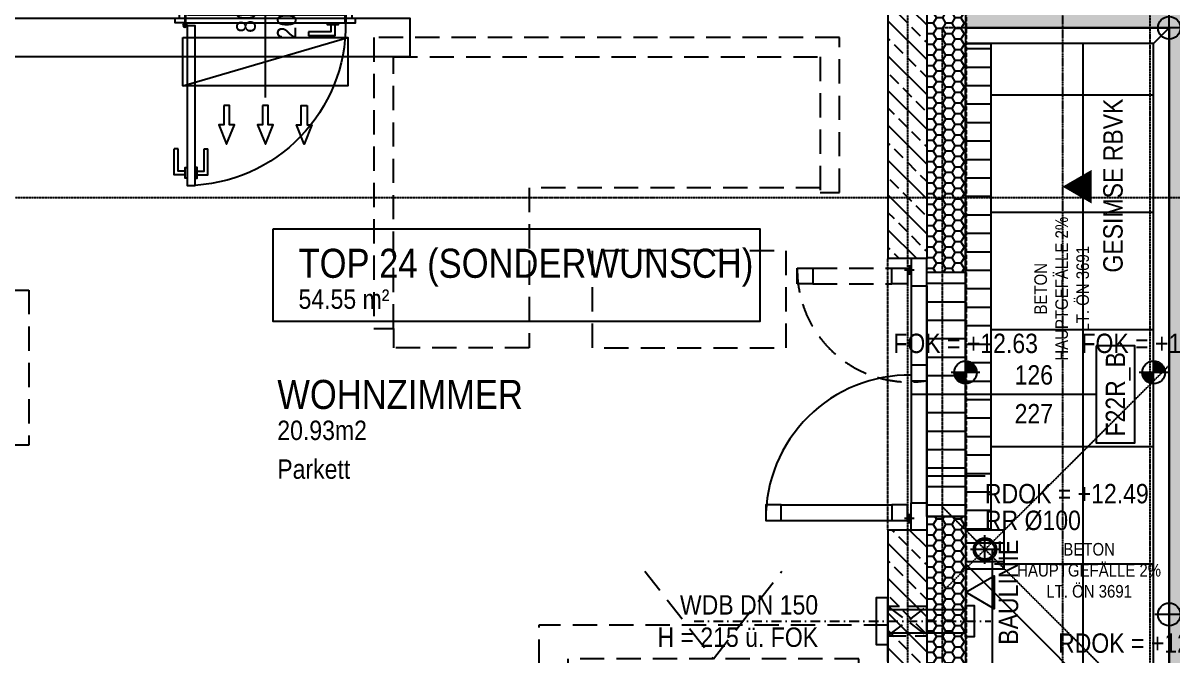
# Model space of a CAD drawing. Header units: millimetres. Extents: x -89828 to -25315, y -35442 to 69272.
# Drawn here: x -34654 to -28730, y 14385 to 17644 of the extents above; entities that cross this region are included whole.
import ezdxf
from ezdxf.enums import TextEntityAlignment as Align

# ---------------------------------------------------------------- set-up
doc = ezdxf.new("R2010")
doc.units = ezdxf.units.MM
doc.linetypes.add('HIDDEN2', pattern=[0.1875, 0.125, -0.0625])
doc.linetypes.add('STRICHPUNKT', pattern=[1, 0.5, -0.25, 0, -0.25])
for name, color, linetype in [('00-TXT---------M0', 8, 'Continuous'), ('00_HLP---------M0', 6, 'Continuous'), ('00_HLP-G00-L04-M0', 6, 'Continuous'), ('01-BFL-G00-L04-M0', 10, 'Continuous'), ('01-HID-G00-L04-ENTWÄSSERUNG', 8, 'HIDDEN2'), ('01-SYM-G00-L04-M0', 8, 'Continuous'), ('01-TXT---------M0', 1, 'Continuous'), ('01-TXT---------PP', 1, 'Continuous'), ('01-TXT-G00-L04-M0', 1, 'Continuous'), ('02-ANS-G00-L04-Rigol', 8, 'Continuous'), ('02-AXO-G00-L04-M0', 8, 'STRICHPUNKT'), ('02-DIM-G00-L04-ACHSEN', 8, 'Continuous'), ('02-DIM-G00-L04-BEHÖRDE', 20, 'Continuous'), ('02-FIL-G00-L04-GRÜN', 72, 'Continuous'), ('02-FIL-G00-L04-LILA', 223, 'Continuous'), ('02-FIL-G00-L04-PLATTENBELAG', 253, 'Continuous'), ('02-FIL-G00-L04-STB', 8, 'Continuous'), ('02-HID-G00-L04-M0', 8, 'HIDDEN2'), ('02-TWA---------M0', 4, 'Continuous'), ('02-TWA-G00-L04-M0', 4, 'Continuous'), ('02-WDA---------M0', 8, 'Continuous'), ('02-WDA-G00-L04-M0', 8, 'Continuous'), ('02-ZWA---------M0', 2, 'Continuous'), ('03-ANS-G00-L04-M0', 8, 'Continuous'), ('03-SYM-G00-L04-M0', 8, 'Continuous'), ('04-HLP---------M0', 8, 'HIDDEN2'), ('04-STO---------M0', 1, 'Continuous'), ('04-SYM---------EP', 8, 'Continuous'), ('04-SYM-G00-L04-EP', 8, 'Continuous'), ('04-TXT---------EP', 8, 'Continuous'), ('04-TXT-G00-L04-M0', 8, 'Continuous'), ('04-TXT-G00-L04-POS', 8, 'Continuous'), ('05-STO--------M0', 1, 'Continuous'), ('05-SYM---------M0', 8, 'Continuous'), ('05-SYM--------M0', 8, 'Continuous'), ('05-SYM-G00-L04-M0', 8, 'Continuous'), ('05-TXT---------PP', 8, 'Continuous'), ('05-TXT--------M0', 8, 'Continuous'), ('05-TXT-G00-L04-M0', 8, 'Continuous'), ('07-SAN---------M0', 8, 'Continuous'), ('07-SAN-G00-L04-KLIMA', 8, 'Continuous'), ('07-SAN-G00-L04-M0', 8, 'Continuous'), ('07_MOB-G00-L04-M0', 6, 'HIDDEN2'), ('09-VER-G00-L04-GRUNDSTÜCKSGRENZE', 161, 'Continuous')]:
    doc.layers.add(name, color=color, linetype=linetype)
doc.styles.add('ARIAL', font='arial.ttf', dxfattribs={"width": 0.85})
doc.dimstyles.new('pp chromy&schneider', dxfattribs={"dimscale": 0.005, "dimtxt": 25, "dimasz": 10, "dimexe": 0, "dimexo": 0, "dimgap": 5, "dimtad": 1, "dimdec": 1, "dimlfac": 100, "dimrnd": 0.1, "dimzin": 9, "dimdsep": 46, "dimtxsty": 'ARIAL', "dimblk": 'c&s kote', "dimcen": 0, "dimse1": 1, "dimse2": 1, "dimclrd": 8, "dimclrt": 8, "dimadec": 0, "dimazin": 0, "dimtfac": 0.75, "dimtdec": 1, "dimtix": 1, "dimtmove": 2, "dimatfit": 0, "dimldrblk": 'NONE', "dimfxl": 1, "dimtolj": 1, "dimlwd": -1, "dimarcsym": 0})
pattern_1 = [(135, (-114957.16, -39290.58), (-89.80256, -89.80256), []), (135, (-114957.16, -39200.78), (-89.80256, -89.80256), [63.5, -31.75])]
pattern_2 = [(180, (42.84, 5709.422), (-47.625, -27.4963), [31.75, -63.5]), (300, (42.84, 5709.422), (47.624994, -27.49631), [31.75, -63.5]), (240, (42.84, 5709.422), (-6e-06, -54.99261), [-63.5, 31.75])]

# ---------------------------------------------------------------- blocks, each defined once
blk = doc.blocks.new('05-TXT')
at = {"layer": '05-TXT--------M0'}
blk.add_line((-0.4, 0), (0.4, 0), dxfattribs=at)
at = {"layer": '05-TXT--------M0', "color": 8, "style": 'ARIAL', "width": 0.85}
blk.add_attdef('BREITE', text='', height=0.1, dxfattribs=at).set_placement((0, 0.05), align=Align.CENTER)
blk.add_attdef('HÖHE', text='', height=0.1, rotation=360, dxfattribs=at).set_placement((0, -0.06), align=Align.TOP_CENTER)
blk = doc.blocks.new('04-TXT')
blk.add_line((0, 0), (0.9529, 0))
at = {"layer": '04-TXT---------EP', "color": 8, "style": 'ARIAL', "width": 0.85}
blk.add_attdef('WIDTH', text='', height=0.1, dxfattribs=at).set_placement((0.6322, 0.05), align=Align.CENTER)
blk.add_attdef('HEIGHT', text='', height=0.1, dxfattribs=at).set_placement((0.6322, -0.05), align=Align.TOP_CENTER)
blk = doc.blocks.new('01-SQM')
at = {"layer": '01-TXT---------M0', "color": 1, "style": 'ARIAL', "width": 0.85}
blk.add_attdef('ROOM', (0, 0), '', height=0.15, dxfattribs=at)
blk.add_attdef('AREA', text='', height=0.1, dxfattribs=at).set_placement((0, -0.06), align=Align.TOP_LEFT)
at = {"layer": '01-TXT---------PP', "color": 1, "style": 'ARIAL', "width": 0.85}
blk.add_attdef('NR', text='', height=0.15, dxfattribs=at).set_placement((-0.1173, 0), align=Align.RIGHT)
blk.add_attdef('FLOOR', text='', height=0.1, dxfattribs=at).set_placement((0, -0.26), align=Align.TOP_LEFT)
blk = doc.blocks.new('TÜR-80_10er-WAND')
at = {"layer": '00_HLP---------M0'}
for points in [[(-0.3575, 0.027), (-0.3575, 0.083), (-0.2225, 0.083)], [(-0.3375, 0.027), (-0.3375, 0.063), (-0.2225, 0.063)], [(-0.2225, 0.063), (-0.2225, 0.083)], [(0.4, 0.017), (-0.4, 0.017)], [(-0.375, 0.017), (-0.375, 0.027), (-0.32, 0.027), (-0.32, 0.017)], [(-0.375, -0.025), (-0.375, -0.035), (-0.32, -0.035), (-0.32, -0.025)], [(-0.3575, -0.035), (-0.3575, -0.091), (-0.2225, -0.091)], [(-0.3375, -0.035), (-0.3375, -0.071), (-0.2225, -0.071)], [(-0.2225, -0.071), (-0.2225, -0.091)]]:
    blk.add_lwpolyline(points, dxfattribs=at)
blk.add_lwpolyline([(0.4115, -0.025), (-0.4115, -0.025), (-0.4115, -0.025), (-0.4115, 0.017), (0.4115, 0.017)], close=True, dxfattribs=at)
at = {"layer": '02-ZWA---------M0'}
for points in [[(-0.445, 0.1), (-0.445, 0)], [(0.445, 0.1), (0.445, 0)]]:
    blk.add_lwpolyline(points, dxfattribs=at)
at = {"layer": '05-STO--------M0'}
for points in [[(-0.465, 0.1), (-0.465, 0.125), (-0.41, 0.125), (-0.41, 0.1), (-0.4, 0.1), (-0.4, 0.017), (-0.415, 0.017), (-0.415, -0.025), (-0.465, -0.025), (-0.465, 0)], [(0.465, 0.1), (0.465, 0.125), (0.41, 0.125), (0.41, 0.1), (0.4, 0.1), (0.4, 0.017), (0.415, 0.017), (0.415, -0.025), (0.465, -0.025), (0.465, 0)]]:
    blk.add_lwpolyline(points, dxfattribs=at)
at = {"layer": '05-SYM---------M0'}
for points in [[(0.352, -0.8085), (0.296, -0.8085), (0.296, -0.6735)], [(0.316, -0.6735), (0.296, -0.6735)], [(0.352, -0.7885), (0.316, -0.7885), (0.316, -0.6735)], [(0.414, -0.8085), (0.47, -0.8085), (0.47, -0.6735)], [(0.414, -0.7885), (0.45, -0.7885), (0.45, -0.6735)], [(0.45, -0.6735), (0.47, -0.6735)], [(0.362, -0.826), (0.352, -0.826), (0.352, -0.771), (0.362, -0.771)], [(0.404, -0.826), (0.414, -0.826), (0.414, -0.771), (0.404, -0.771)]]:
    blk.add_lwpolyline(points, dxfattribs=at)
at = {"layer": '05-SYM--------M0'}
blk.add_lwpolyline([(0.404, -0.0395), (0.404, -0.8625), (0.404, -0.8625), (0.362, -0.8625), (0.362, -0.0395)], close=True, dxfattribs=at)
for points in [[(0.41, -0.036), (0.42, -0.036)], [(0.415, -0.031), (0.415, -0.041)]]:
    blk.add_lwpolyline(points, dxfattribs=at)
blk.add_circle((0.415, -0.036), 0.01, dxfattribs=at)
blk.add_arc((0.415, -0.036), 0.8282, 176.33088, 266.33088, dxfattribs=at)
blk = doc.blocks.new('FENSTER_140')
at = {"layer": '02-WDA---------M0'}
for points in [[(0.07, -0.2), (0.07, -0.4)], [(1.33, -0.2), (1.33, -0.4)]]:
    blk.add_lwpolyline(points, dxfattribs=at)
at = {"layer": '04-HLP---------M0', "linetype": 'Continuous'}
for points in [[(0.13, 0.55), (0.13, 0.63), (0.05, 0.63), (0.05, 0.55)], [(0.13, -0.1), (0.13, -0.02), (0.05, -0.02), (0.05, -0.1)]]:
    blk.add_lwpolyline(points, close=True, dxfattribs=at)
for points in [[(0.05, 0.55), (0.05, -0.02)], [(0.13, 0.55), (0.13, -0.02)]]:
    blk.add_lwpolyline(points, dxfattribs=at)
at = {"layer": '04-HLP---------M0'}
for points in [[(1.27, 0.3874), (1.27, 0.4674), (1.35, 0.4674), (1.35, 0.3874)], [(1.27, -0.1), (1.27, -0.02), (1.35, -0.02), (1.35, -0.1)]]:
    blk.add_lwpolyline(points, close=True, dxfattribs=at)
for points in [[(1.27, 0.3874), (1.27, -0.02)], [(1.35, 0.3874), (1.35, -0.02)], [(0.034, -0.11), (0.084, -0.11)], [(0.059, -0.135), (0.059, -0.085)], [(1.366, -0.11), (1.316, -0.11)], [(1.341, -0.135), (1.341, -0.085)]]:
    blk.add_lwpolyline(points, dxfattribs=at)
at = {"layer": '04-HLP---------M0', "linetype": 'Continuous'}
blk.add_arc((0.059, -0.11), 0.74, 359.09057, 90.46457, dxfattribs=at)
at = {"layer": '04-HLP---------M0'}
blk.add_arc((1.341, -0.11), 0.5775, 89.17818, 188.24632, dxfattribs=at)
at = {"layer": '04-STO---------M0'}
for points in [[(0.14, -0.2), (0, -0.2), (0, -0.12), (0.14, -0.12)], [(0.77, -0.2), (0.85, -0.2), (0.85, -0.12), (0.77, -0.12)], [(1.26, -0.2), (1.4, -0.2), (1.4, -0.12), (1.26, -0.12)]]:
    blk.add_lwpolyline(points, close=True, dxfattribs=at)
at = {"layer": '04-SYM---------EP'}
for p, q in [((1.26, -0.12), (0.14, -0.12)), ((1.26, -0.2), (0.14, -0.2))]:
    blk.add_line(p, q, dxfattribs=at)
blk = doc.blocks.new('TV-180')
at = {"flags": 128}
blk.add_lwpolyline([(0, -1.8), (0, 0), (0.45, 0), (0.45, -1.8)], close=True, dxfattribs=at)
blk.add_lwpolyline([(0.275, -0.15), (0.275, -1.65), (0.175, -1.65), (0.175, -0.15)], close=True)
blk.add_lwpolyline([(0.7286, -1.2536), (0.275, -0.9), (0.7286, -0.5464)])
blk = doc.blocks.new('möbel_tisch')
at = {"flags": 128}
for points in [[(0.0979, 0.856, -0.39805), (0.1479, 0.9032), (0.4533, 0.9032, -0.39805), (0.5032, 0.856), (0.5226, 0.506, -0.430564), (0.4727, 0.4532), (0.1284, 0.4532, -0.430564), (0.0785, 0.506)], [(1.1021, 0.856, 0.39805), (1.0521, 0.9032), (0.7467, 0.9032, 0.39805), (0.6968, 0.856), (0.6774, 0.506, 0.430564), (0.7273, 0.4532), (1.0716, 0.4532, 0.430564), (1.1215, 0.506)], [(0.0979, -0.856, 0.39805), (0.1479, -0.9032), (0.4533, -0.9032, 0.39805), (0.5032, -0.856), (0.5226, -0.506, 0.430564), (0.4727, -0.4532), (0.1284, -0.4532, 0.430564), (0.0785, -0.506)], [(1.1021, -0.856, -0.39805), (1.0521, -0.9032), (0.7467, -0.9032, -0.39805), (0.6968, -0.856), (0.6774, -0.506, -0.430564), (0.7273, -0.4532), (1.0716, -0.4532, -0.430564), (1.1215, -0.506)]]:
    blk.add_lwpolyline(points, format="xyb", close=True, dxfattribs=at)
blk.add_lwpolyline([(1.2, 0.4), (0, 0.4), (0, -0.4), (1.2, -0.4)], close=True)
for centre, start, end in [((0.3006, 0.4532), 63.43495, 116.56505), ((0.8994, 0.4532), 63.43495, 116.56505), ((0.3006, -0.4532), 243.43495, 296.56505), ((0.8994, -0.4532), 243.43495, 296.56505)]:
    blk.add_arc(centre, 0.5031, start, end)
blk = doc.blocks.new('ECKSOFA_SCHMAL')
for points in [[(0.9, 1.7), (0.2, 1.7)], [(0.2, 1.6), (0.2, 1.7)], [(2.4, 0.875), (0.9, 0.875), (0.9, 1.7)]]:
    blk.add_lwpolyline(points)
at = {"flags": 128}
blk.add_lwpolyline([(1.225, 1.2), (1.225, 1.7), (2.225, 1.7), (2.225, 1.2)], close=True, dxfattribs=at)
blk.add_lwpolyline([(0.2, 1.6), (0.2, 1.6), (0.2, 1.6), (0.2, 0.2), (2.4, 0.2), (2.4, 0.9), (2.5, 0.9), (2.5, 0.1), (0.1, 0.1), (0.1, 1.6)], close=True)
blk = doc.blocks.new('WANDLÜFER')
at = {"layer": '02-TWA---------M0', "linetype": 'HIDDEN2', "ltscale": 0.75}
for points in [[(0.075, 0), (0.075, -0.2), (-0.075, -0.2), (-0.075, 0), (0.075, 0)], [(-0.075, 0), (0.075, -0.2)], [(0.075, 0), (-0.075, -0.2)]]:
    blk.add_lwpolyline(points, dxfattribs=at)
at = {"layer": '07-SAN---------M0', "linetype": 'STRICHPUNKT', "ltscale": 0.1}
blk.add_lwpolyline([(0, 1), (0, -0.53)], dxfattribs=at)
at = {"layer": '07-SAN---------M0'}
for points in [[(0, 0), (-0.12, 0), (-0.12, 0.06), (0.12, 0.06), (0.12, 0)], [(0.08, -0.4), (-0.08, -0.4), (-0.08, -0.445), (0.08, -0.445)]]:
    blk.add_lwpolyline(points, close=True, dxfattribs=at)
for points in [[(-0.06, 0), (-0.06, -0.4)], [(0.06, 0), (0.06, -0.4)]]:
    blk.add_lwpolyline(points, dxfattribs=at)
blk = doc.blocks.new('01-hk4')
blk.add_lwpolyline([(0, 0, 0, 0.270625, 0), (0, 0.234375, 0.270625, 0.270625, 0)], format="xyseb")
at = {"layer": '00-TXT---------M0', "color": 8, "style": 'ARIAL', "width": 0.85}
blk.add_attdef('HEIGHT', text='', height=0.1, dxfattribs=at).set_placement((0, 0.35), align=Align.CENTER)
blk = doc.blocks.new('01-HK3')
blk.add_lwpolyline([(0, 0), (0.0423, 0.0732), (-0.0423, 0.0732)], close=True)
at = {"color": 0, "style": 'ARIAL', "width": 0.85}
blk.add_attdef('HEIGHT', text='', height=0.05, dxfattribs=at).set_placement((0, 0.35), align=Align.TOP_CENTER)
blk = doc.blocks.new('c&s kote')
at = {"color": 8}
for p, q in [((0, -2), (0, 2)), ((0, 2), (0, -2)), ((-2, 0), (2, 0)), ((2, 0), (-2, 0))]:
    blk.add_line(p, q, dxfattribs=at)
blk.add_circle((0, 0), 0.5, dxfattribs=at)
blk = doc.blocks.new('*D346')
at = {"layer": '02-DIM-G00-L04-ACHSEN', "color": 8, "transparency": 16777216}
blk.add_line((-26557.2, 20569.4), (-26557.2, 16744.5), dxfattribs=at)
at = {"layer": 'Defpoints', "color": 0, "transparency": 16777216}
for p in [(-29794.5, 20569.4), (-26557.2, 16744.4), (-26444.5, 16744.4)]:
    blk.add_point(p, dxfattribs=at)
at = {"layer": '02-DIM-G00-L04-ACHSEN', "color": 8, "transparency": 16777216, "xscale": 0.05, "yscale": 0.05, "zscale": 0.05}
for p, rotation in [((-26557.2, 20569.4), 90), ((-26557.2, 16744.4), 270)]:
    blk.add_blockref('c&s kote', p, dxfattribs=dict(at, rotation=rotation))
at = {"layer": '02-DIM-G00-L04-ACHSEN', "color": 8, "transparency": 16777216, "insert": (-26557.2, 18656.9), "char_height": 0.125, "attachment_point": 5, "rotation": 90, "style": 'ARIAL'}
blk.add_mtext('\\A1;382499.9', dxfattribs=at)
blk = doc.blocks.new('_None')
blk = doc.blocks.new('*D357')
at = {"layer": '02-DIM-G00-L04-ACHSEN', "color": 8, "transparency": 16777216}
blk.add_arc((-28844.5, 20569.4), 378.3, 0.00757, 89.99243, dxfattribs=at)
at = {"layer": 'Defpoints', "color": 0, "transparency": 16777216}
for p in [(-28844.5, 23033.1), (-28517, 20758.5), (-60133.8, 20569.4), (-26444.5, 20569.4), (-28844.5, -11894.3)]:
    blk.add_point(p, dxfattribs=at)
at = {"layer": '02-DIM-G00-L04-ACHSEN', "color": 8, "transparency": 16777216, "xscale": 0.05, "yscale": 0.05, "zscale": 0.05}
for p, rotation in [((-28844.5, 20947.7), 179.9962131424511), ((-28466.3, 20569.4), 270.0037868588788)]:
    blk.add_blockref('c&s kote', p, dxfattribs=dict(at, rotation=rotation))
at = {"layer": '02-DIM-G00-L04-ACHSEN', "color": 8, "transparency": 16777216, "insert": (-28577, 20836.9), "char_height": 0.125, "attachment_point": 5, "rotation": 315, "style": 'ARIAL'}
blk.add_mtext('\\A1;90.00°', dxfattribs=at)
blk = doc.blocks.new('*D394')
at = {"layer": '02-DIM-G00-L04-ACHSEN', "color": 8, "transparency": 16777216}
blk.add_arc((-57014.5, -8823.9), 946.5, 179.31551, 269.99697, dxfattribs=at)
at = {"layer": 'Defpoints', "color": 0, "transparency": 16777216}
for p in [(-57014.5, 23033.1), (-60057.2, -8787.4), (-26444.5, -9190.8), (-57838, -9290.6), (-57014.5, -11894.3)]:
    blk.add_point(p, dxfattribs=at)
at = {"layer": '02-DIM-G00-L04-ACHSEN', "color": 8, "transparency": 16777216, "xscale": 0.05, "yscale": 0.05, "zscale": 0.05}
for p, rotation in [((-57961, -8812.6), 89.31399696882043), ((-57014.5, -9770.4), 359.9984866771429)]:
    blk.add_blockref('c&s kote', p, dxfattribs=dict(at, rotation=rotation))
at = {"layer": '02-DIM-G00-L04-ACHSEN', "color": 8, "transparency": 16777216, "insert": (-57687.8, -9489.1), "char_height": 0.125, "attachment_point": 5, "rotation": 314.65624, "style": 'ARIAL'}
blk.add_mtext('\\A1;90.69°', dxfattribs=at)
blk = doc.blocks.new('*D395')
at = {"layer": '02-DIM-G00-L04-ACHSEN', "color": 8, "transparency": 16777216}
blk.add_arc((-28844.5, -9162), 916.3, 270.00313, 359.30936, dxfattribs=at)
at = {"layer": 'Defpoints', "color": 0, "transparency": 16777216}
for p in [(-28844.5, 23033.1), (-60057.2, -8787.4), (-26444.5, -9190.8), (-28389.6, -9957.3), (-28844.5, -11894.3)]:
    blk.add_point(p, dxfattribs=at)
at = {"layer": '02-DIM-G00-L04-ACHSEN', "color": 8, "transparency": 16777216, "xscale": 0.05, "yscale": 0.05, "zscale": 0.05}
for p, rotation in [((-27928.3, -9173), 89.31092035926187), ((-28844.5, -10078.2), 180.001563286988)]:
    blk.add_blockref('c&s kote', p, dxfattribs=dict(at, rotation=rotation))
at = {"layer": '02-DIM-G00-L04-ACHSEN', "color": 8, "transparency": 16777216, "insert": (-28200.6, -9813.7), "char_height": 0.125, "attachment_point": 5, "rotation": 44.65624, "style": 'ARIAL'}
blk.add_mtext('\\A1;89.31°', dxfattribs=at)
blk = doc.blocks.new('türachse&qualität')
at = {"layer": '05-SYM---------M0'}
blk.add_line((-0.4, 0), (-0.4, 0), dxfattribs=at)
at = {"layer": '05-TXT---------PP'}
blk.add_lwpolyline([(-0.5, -0.25), (-0.5, 0.25), (-0.7, 0.25), (-0.7, -0.25)], close=True, dxfattribs=at)
at = {"layer": '05-TXT---------PP', "color": 8, "style": 'ARIAL', "text_generation_flag": 6, "width": 0.85}
blk.add_attdef('POS.NR.', text='', height=0.1, rotation=270, dxfattribs=at).set_placement((-0.6529, -0.0112), align=Align.TOP_CENTER)
blk = doc.blocks.new('KLIMAGERÄT')
for points in [[(-0.425, 0), (0.425, 0), (0.425, -0.25), (-0.425, -0.25), (-0.425, 0)], [(-0.215, -0.35), (-0.215, -0.45), (-0.24, -0.45), (-0.2, -0.55), (-0.2, -0.55), (-0.16, -0.45), (-0.185, -0.45), (-0.185, -0.35), (-0.215, -0.35)], [(-0.015, -0.35), (-0.015, -0.45), (-0.04, -0.45), (0, -0.55), (0, -0.55), (0.04, -0.45), (0.015, -0.45), (0.015, -0.35), (-0.015, -0.35)], [(0.215, -0.35), (0.215, -0.45), (0.24, -0.45), (0.2, -0.55), (0.2, -0.55), (0.16, -0.45), (0.185, -0.45), (0.185, -0.35), (0.215, -0.35)]]:
    blk.add_lwpolyline(points, close=True)
blk.add_lwpolyline([(-0.425, -0.25), (0.425, 0)])
blk = doc.blocks.new('01-HK2')
for p, q in [((0, -0.098), (0, 0.098)), ((0.098, 0), (-0.098, 0))]:
    blk.add_line(p, q)
blk.add_circle((0, 0), 0.0773)
at = {"layer": '01-TXT---------M0', "color": 8, "style": 'ARIAL', "width": 0.85}
blk.add_attdef('HEIGHT', text='', height=0.1, rotation=360, dxfattribs=at).set_placement((0, 0.132), align=Align.BOTTOM_CENTER)
blk = doc.blocks.new('01-HK1')
for p, q in [((-0.0005, -0.0742), (-0.0005, 0.0742)), ((0.0737, 0), (-0.0747, 0))]:
    blk.add_line(p, q)
blk.add_circle((-0.0005, 0), 0.0586)
for points in [[(-0.0005, 0.0586), (0.0409, 0.0414), (-0.0005, 0)], [(-0.0005, 0), (0.0581, 0), (0.0409, 0.0414)], [(-0.0591, 0), (-0.0419, -0.0414), (-0.0005, 0)], [(-0.0419, -0.0414), (-0.0005, -0.0586), (-0.0005, 0)]]:
    blk.add_solid(points)
at = {"layer": '01-TXT---------M0', "color": 8, "style": 'ARIAL', "width": 0.85}
blk.add_attdef('HEIGHT', text='', height=0.1, dxfattribs=at).set_placement((0, 0.2), align=Align.TOP_CENTER)
blk = doc.blocks.new('03-rar')
blk.add_circle((0, 0), 0.05)
at = {"layer": '01-TXT---------M0', "color": 8, "style": 'ARIAL', "width": 0.85}
blk.add_attdef('RR', text='', height=0.1, dxfattribs=at).set_placement((0, 0.1), align=Align.CENTER)
blk = doc.blocks.new('*D402')
at = {"layer": '02-DIM-G00-L04-ACHSEN', "color": 8, "transparency": 16777216}
blk.add_line((-29994.5, 15309.4), (-29694.6, 15309.4), dxfattribs=at)
at = {"layer": 'Defpoints', "color": 0, "transparency": 16777216}
for p in [(-29694.5, 15309.4), (-29994.5, 15029.4), (-29694.5, 14929.4)]:
    blk.add_point(p, dxfattribs=at)
at = {"layer": '02-DIM-G00-L04-ACHSEN', "color": 8, "transparency": 16777216, "xscale": 0.05, "yscale": 0.05, "zscale": 0.05, "rotation": 180}
blk.add_blockref('c&s kote', (-29994.5, 15309.4), dxfattribs=at)
at = {"layer": '02-DIM-G00-L04-ACHSEN', "color": 8, "transparency": 16777216, "xscale": 0.05, "yscale": 0.05, "zscale": 0.05}
blk.add_blockref('c&s kote', (-29694.5, 15309.4), dxfattribs=at)
at = {"layer": '02-DIM-G00-L04-ACHSEN', "color": 8, "transparency": 16777216, "insert": (-29844.5, 15309.5), "char_height": 0.125, "attachment_point": 5, "style": 'ARIAL'}
blk.add_mtext('\\A1;30000', dxfattribs=at)
blk = doc.blocks.new('*D403')
at = {"layer": '02-DIM-G00-L04-ACHSEN', "color": 8, "transparency": 16777216}
blk.add_line((-29657.2, 14929.4), (-29657.2, 13889.5), dxfattribs=at)
at = {"layer": 'Defpoints', "color": 0, "transparency": 16777216}
for p in [(-29694.5, 14929.4), (-29994.5, 13889.4), (-29657.2, 13889.4)]:
    blk.add_point(p, dxfattribs=at)
at = {"layer": '02-DIM-G00-L04-ACHSEN', "color": 8, "transparency": 16777216, "xscale": 0.05, "yscale": 0.05, "zscale": 0.05}
for p, rotation in [((-29657.2, 14929.4), 90), ((-29657.2, 13889.4), 270)]:
    blk.add_blockref('c&s kote', p, dxfattribs=dict(at, rotation=rotation))
at = {"layer": '02-DIM-G00-L04-ACHSEN', "color": 8, "transparency": 16777216, "insert": (-29657.2, 14409.4), "char_height": 0.125, "attachment_point": 5, "rotation": 90, "style": 'ARIAL'}
blk.add_mtext('\\A1;104000', dxfattribs=at)

msp = doc.modelspace()

# ---------------------------------------------------------------- hatches: boundary and pattern name
at = {"layer": '02-ANS-G00-L04-Rigol', "true_color": 0x636466}
h = msp.add_hatch(dxfattribs=at)
h.set_pattern_fill('ANSI31', color=251, scale=30, angle=422.04654128, style=0)
h.set_pattern_definition([(360, (-113157.16, 50659.42), (-1e-10, -95.25), [])])
h.paths.add_polyline_path([(-29794.5294, 17539.4218), (-29664.5294, 17539.4218), (-29664.5294, 15029.4223), (-29794.5351, 15029.4223)])
h = msp.add_hatch(dxfattribs=at)
h.set_pattern_fill('ANSI31', color=251, scale=30, angle=422.33899195, style=0)
h.set_pattern_definition([(180, (40097, 44877.04), (-2e-08, -95.25), [])])
h.paths.add_polyline_path([(-29794.5352, 15099.4223), (-29994.5352, 15099.4223), (-29994.5352, 16359.4223), (-29794.5352, 16359.4223)])
h = msp.add_hatch(dxfattribs=at)
h.set_pattern_fill('ANSI31', color=251, scale=30, angle=422.07337938, style=0)
h.set_pattern_definition([(0.02684, (-113145.23, -36130.1), (-0.04462, 95.24999), [])])
h.paths.add_polyline_path([(-29794.5351, 15029.4223), (-29794.5351, 14829.4223), (-29594.5351, 14829.4223), (-29594.5351, 15029.4223)])
at = {"layer": '02-FIL-G00-L04-GRÜN', "true_color": 0x636466}
h = msp.add_hatch(dxfattribs=at)
h.set_pattern_fill('AR-CONC', color=251, angle=107.04654128, style=0)
h.set_pattern_definition([(310, (42.84, 50859.42), (182.18467, 15.9391), [19.05, -209.55]), (5, (42.84, 50859.42), (-35.2428, -191.05664), [15.24, -167.64]), (259.549, (58.02, 50860.75), (146.9425, -175.1167), [16.19, -178.09]), (313.8158, (42.84, 50808.62), (271.079, 42.0423), [28.575, -314.325]), (263.3644, (65.43, 50812.13), (237.4042, -247.4256), [24.285, -267.135]), (8.816, (42.84, 50808.62), (237.4046, -247.4251), [22.86, -251.46]), (339, (68.24, 50821.32), (151.6149, 102.2655), [19.05, -209.55]), (34, (68.24, 50821.32), (61.802, -184.188), [15.24, -167.64]), (288.5486, (80.87, 50829.84), (213.4165, -81.92286), [16.19, -178.09]), (322.5, (42.84, 50859.42), (3.0886, -84.55504), [0, -165.608, 0, -170.18, 0, -168.275]), (352.5, (42.84, 50859.42), (66.81966, -100.18057), [0, -97.028, 0, -161.798, 0, -64.135]), (32.5, (-13.8, 50859.42), (135.590595, 5.72874), [0, -63.5, 0, -198.12, 0, -262.89]), (42.5, (-39.2, 50859.42), (148.12918, -25.4265), [0, -82.55, 0, -131.572, 0, -186.69])])
h.paths.add_polyline_path([(-28744.5294, 11649.4223), (-28686.2666, 11649.4223), (-28542.6478, 11732.3143), (-28587.7387, 11794.5428), (-28592.0338, 11835.3134), (-28572.7084, 11893.2503), (-28566.2666, 11949.0419), (-28607.0641, 11996.2497), (-28598.4747, 12030.5829), (-28557.6781, 12069.2073), (-28555.5306, 12137.8735), (-28574.8559, 12185.0816), (-28574.8559, 12388.9342), (-28577.0026, 12446.8712), (-28564.1199, 12552.0163), (-28574.8559, 12624.9739), (-28604.9165, 12663.5987), (-28609.2116, 12704.3692), (-28587.7387, 12770.8896), (-28570.5617, 12858.8679), (-28514.7339, 12991.9086), (-28596.3357, 13136.4328), (-28572.7169, 13196.5159), (-28592.0414, 13301.6607), (-28585.5996, 13372.4726), (-28574.8636, 13426.118), (-28521.1834, 13539.8465), (-28598.4832, 13647.1374), (-28596.3357, 13685.7618), (-28611.3634, 13697.8236), (-28609.2159, 13783.6565), (-28561.9774, 13869.4891), (-28553.389, 13916.6969), (-28568.4192, 13998.2379), (-28583.4495, 14054.0291), (-28583.4495, 14081.9247), (-28583.4495, 14105.5288), (-28589.8913, 14152.7369), (-28613.511, 14227.8404), (-28600.6274, 14277.1943), (-28598.4798, 14324.4021), (-28611.3634, 14395.214), (-28592.0389, 14586.192), (-28613.511, 14659.1496), (-28613.511, 14710.6493), (-28589.8913, 14815.7941), (-28566.27, 15084.9812), (-28598.479, 15140.7724), (-28598.479, 15185.8345), (-28570.5651, 15241.626), (-28557.6815, 15295.2715), (-28551.2618, 15553.334), (-28579.1757, 15611.2709), (-28568.4396, 15679.9371), (-28553.4093, 15810.832), (-28559.8511, 15853.7483), (-28574.9035, 16111.7726), (-28583.492, 16174.0014), (-28559.8724, 16264.1255), (-28542.0139, 16384.2913), (-28540.5478, 16502.3113), (-28579.1977, 16459.395), (-28598.5223, 16598.8731), (-28577.085, 16902.0024), (-28572.7899, 16983.5435), (-28540.5818, 17135.8964), (-28542.7293, 17333.3114), (-28570.6432, 17453.4772), (-28558.0212, 17605.3122), (-28584.7305, 17658.1437), (-28617.5653, 17710.9908), (-28616.6753, 17732.3373), (-28644.9561, 17768.9926), (-28843.0953, 17811.663), (-28877.451, 17768.7464), (-28948.3091, 17792.3505), (-29029.904, 17815.9545), (-29092.1736, 17833.121), (-29169.4734, 17800.9339), (-29296.1592, 17833.121), (-29429.2868, 17749.8357), (-29583.8865, 17739.1069), (-29738.487, 17790.2047), (-29740.2647, 17811.663), (-29794.5336, 17822.3918), (-29794.5337, 17619.4218), (-28744.5294, 17619.4218)])
at = {"layer": '02-FIL-G00-L04-LILA', "true_color": 0x636466}
h = msp.add_hatch(dxfattribs=at)
h.set_pattern_fill('HONEY', color=251, scale=10, angle=197.04654128, style=0)
h.set_pattern_definition(pattern_2)
h.paths.add_polyline_path([(-29994.5294, 18269.4223), (-29994.5294, 18199.4223), (-29994.5294, 16429.4223), (-29994.5294, 16359.4223), (-29794.5294, 16359.4223), (-29794.5294, 18269.4223)])
h = msp.add_hatch(dxfattribs=at)
h.set_pattern_fill('HONEY', color=251, scale=10, angle=197.04654128, style=0)
h.set_pattern_definition(pattern_2)
h.paths.add_polyline_path([(-29994.5294, 15099.4223), (-29994.5294, 15029.4223), (-29994.5294, 13889.4223), (-31794.5294, 13889.4223), (-31794.5294, 13759.4223), (-31794.5294, 13689.4223), (-31594.5294, 13689.4223), (-31464.5294, 13689.4527), (-31464.5294, 13689.4223), (-29794.5294, 13689.4223), (-29794.5294, 15099.4223)])
at = {"layer": '02-FIL-G00-L04-STB', "true_color": 0x636466}
h = msp.add_hatch(dxfattribs=at)
h.set_pattern_fill('ANSI33', color=251, scale=20, angle=197.04654128, style=0)
h.set_pattern_definition(pattern_1)
h.paths.add_polyline_path([(-29994.5294, 18199.4223), (-30074.5294, 18199.4223), (-30194.5294, 18199.4223), (-30194.5294, 16429.4223), (-29994.5294, 16429.4223)])
h = msp.add_hatch(dxfattribs=at)
h.set_pattern_fill('ANSI33', color=251, scale=20, angle=197.04654128, style=0)
h.set_pattern_definition(pattern_1)
h.paths.add_polyline_path([(-29994.5294, 15029.4223), (-30074.5294, 15029.4223), (-30194.5294, 15029.4223), (-30194.5294, 14089.4223), (-31994.5294, 14089.4223), (-31994.5294, 13749.4223), (-31794.5294, 13749.4223), (-31794.5294, 13889.4223), (-29994.5294, 13889.4223)])

# ---------------------------------------------------------------- linework, layer by layer
at = {"layer": '00_HLP-G00-L04-M0', "color": 251, "true_color": 0x636466}
msp.add_lwpolyline([(-29794.5336, 17822.3918), (-29794.5337, 17619.4218), (-28744.5294, 17619.4218), (-28744.5294, 11649.4223), (-28686.2666, 11649.4223)], dxfattribs=at)
at = {"layer": '01-BFL-G00-L04-M0', "color": 251, "linetype": 'HIDDEN2', "ltscale": 3, "true_color": 0x636466}
msp.add_lwpolyline([(-29494.2214, 54209.7417), (-29604.2077, 39059.9215), (-29791.1835, 21069.9026), (-29794.5334, -9443.9018), (-29787.122, -15508.9929)], dxfattribs=at)
at = {"layer": '01-HID-G00-L04-ENTWÄSSERUNG', "color": 251, "true_color": 0x636466}
for points in [[(-29082.1609, 16473.7283, 0, 0, 0), (-29082.1609, 16223.7283, 50, 0, 0), (-29082.1609, 16073.7283, 0, 0, 0)], [(-28957.1609, 14631.4909, 0, 0, 0), (-29207.1609, 14631.4909, 50, 0, 0), (-29357.1609, 14631.4909, 0, 0, 0)]]:
    msp.add_lwpolyline(points, format="xyseb", dxfattribs=at)
for points in [[(-29914.5294, 15149.4223), (-29694.5294, 14929.4223), (-28744.5294, 15879.4223)], [(-29914.5294, 14709.4223), (-29694.5294, 14929.4223), (-28744.5294, 13979.4223)]]:
    msp.add_lwpolyline(points, dxfattribs=at)
at = {"layer": '01-TXT-G00-L04-M0', "color": 251, "true_color": 0x636466}
msp.add_lwpolyline([(-33363.9953, 16582.6362), (-30855.0774, 16582.6362), (-30855.0774, 16104.1811), (-33363.9953, 16104.1811)], close=True, dxfattribs=at)
at = {"layer": '02-ANS-G00-L04-Rigol', "color": 251, "true_color": 0x636466}
for points in [[(-29794.5294, 17539.4218), (-29664.5294, 17539.4218), (-29664.5294, 15029.4223), (-29794.5351, 15029.4223)], [(-29794.5352, 15099.4223), (-29994.5352, 15099.4223), (-29994.5352, 16359.4223), (-29794.5352, 16359.4223)], [(-29794.5351, 15029.4223), (-29794.5351, 14829.4223), (-29594.5351, 14829.4223), (-29594.5351, 15029.4223)]]:
    msp.add_lwpolyline(points, close=True, dxfattribs=at)
at = {"layer": '02-AXO-G00-L04-M0', "color": 251, "true_color": 0x636466}
for points in [[(-30094.531, 23033.1204), (-30094.531, -11894.3214)], [(-28844.5294, 23033.1204), (-28844.5294, -11894.3214)], [(-60057.1609, 16744.4223), (-26444.5294, 16744.4223)]]:
    msp.add_lwpolyline(points, dxfattribs=at)
at = {"layer": '02-FIL-G00-L04-PLATTENBELAG', "color": 251, "true_color": 0x636466}
for points in [[(-29189.5294, 17539.4218), (-29189.5294, 11649.4223)], [(-29664.5294, 17274.4223), (-28824.5294, 17274.4223)], [(-29664.5294, 16669.4223), (-28824.5294, 16669.4223)], [(-29664.5294, 16064.4223), (-28824.5294, 16064.4223)], [(-29664.5294, 15459.4223), (-28824.5294, 15459.4223)], [(-29794.5281, 14854.4223), (-28824.5294, 13884.4235)], [(-29794.5281, 14854.4223), (-28824.5294, 13884.4235)], [(-29644.5338, 14854.4223), (-28824.5294, 14854.4223)]]:
    msp.add_lwpolyline(points, dxfattribs=at)
at = {"layer": '02-HID-G00-L04-M0', "color": 251, "ltscale": 0.5, "true_color": 0x636466}
msp.add_lwpolyline([(-29794.5355, 20883.1383), (-29294.5294, 20883.1383), (-29294.5294, 11649.4223)], dxfattribs=at)
at = {"layer": '02-HID-G00-L04-M0', "color": 251, "true_color": 0x636466}
msp.add_lwpolyline([(-29914.5294, 13809.4223), (-31714.5294, 13809.4223), (-31714.5294, 11529.4223), (-28744.5294, 11529.4223), (-28744.5294, 17619.4218), (-29914.5294, 17619.4218)], close=True, dxfattribs=at)
msp.add_lwpolyline([(-30194.5294, 15029.4223), (-30194.5294, 16429.4223)], dxfattribs=at)
at = {"layer": '02-TWA-G00-L04-M0', "color": 251, "true_color": 0x636466}
for points in [[(-30194.5294, 18199.4223), (-30194.5294, 16429.4223)], [(-29994.5294, 18199.4223), (-29994.5294, 16429.4223)], [(-29994.7662, 16429.4223), (-30194.7662, 16429.4223)], [(-29994.5294, 15029.4223), (-30194.5294, 15029.4223)], [(-30194.5294, 15029.4223), (-30194.5294, 14089.4223)], [(-29994.5294, 15029.4223), (-29994.5294, 13889.4223)]]:
    msp.add_lwpolyline(points, dxfattribs=at)
at = {"layer": '02-WDA-G00-L04-M0', "color": 251, "true_color": 0x636466}
for points in [[(-29794.5294, 18269.4223), (-29794.5294, 13689.4223)], [(-28744.5294, 11649.4223), (-28744.5294, 17619.4218), (-29794.1439, 17619.4218)], [(-28824.5294, 17539.4218), (-28744.5294, 17619.4218)], [(-28824.5294, 11649.4223), (-28824.5294, 17539.4218), (-29794.1439, 17539.4218)]]:
    msp.add_lwpolyline(points, dxfattribs=at)
at = {"layer": '03-ANS-G00-L04-M0', "color": 251, "true_color": 0x636466}
msp.add_lwpolyline([(-35219.5294, 17669.4223), (-32659.5294, 17669.4223), (-32659.5294, 17469.4223), (-35419.5294, 17469.4223), (-35419.5294, 20064.4223), (-35219.5294, 20064.4223), (-35219.5294, 17669.4223), (-35219.5294, 17669.4223)], dxfattribs=at)
at = {"layer": '09-VER-G00-L04-GRUNDSTÜCKSGRENZE', "color": 251, "true_color": 0x636466}
msp.add_lwpolyline([(-29794.5334, -9443.9018), (-40957.6036, -9316.6054), (-57452.7981, -9113.1801), (-57360.3311, 20830.8382), (-84278.385, 20779.7671), (-84408.3801, 20780.4306), (-84325.8559, 36948.1189), (-84316.0948, 38860.4555), (-69322.3224, 38976.651), (-46959.5657, 39032.1927), (-47077.253, 20849.6952), (-46943.0344, 20850.6028), (-29794.5355, 20883.1383)], close=True, dxfattribs=at)

# ---------------------------------------------------------------- block references
at = {"layer": '01-SYM-G00-L04-M0', "color": 251, "true_color": 0x636466}
ref = msp.add_blockref('01-HK2', (-28744.5294, 17619.4218), dxfattribs=dict(at, xscale=757.5757580343633, yscale=757.5757580735275, zscale=757.5757580681659, rotation=1.76075916e-08))
ref.add_attrib('HEIGHT', 'RDOK = +12.55', dxfattribs={"layer": '01-TXT---------M0', "color": 8, "height": 100, "rotation": 0.00000001, "style": 'ARIAL', "width": 0.85}).set_placement((-28744.5294, 17750.8115), align=Align.BOTTOM_CENTER)
ref = msp.add_blockref('01-hk4', (-29294.5294, 16800.1382), dxfattribs=dict(at, xscale=-640.0000004359814, yscale=640.0000004301467, zscale=640.0000004327273, rotation=269.999992120935))
ref.add_attrib('HEIGHT', 'GESIMSE RBVK', dxfattribs={"layer": '00-TXT---------M0', "color": 8, "extrusion": (0, 0, -1), "height": 100, "rotation": 90.00000787, "style": 'ARIAL', "text_generation_flag": 4, "width": 0.85}).set_placement((29084.2804, 16805.8188), align=Align.TOP_CENTER)
at = {"layer": '01-SYM-G00-L04-M0', "color": 251, "true_color": 0x636466, "xscale": 999.9999999999995, "yscale": 999.9999999999995, "zscale": 999.9999999999995, "rotation": 4.12754519845e-05}
for p, values in [((-29794.0189, 15842.1465), {'HEIGHT': 'FOK = +12.63'}), ((-28824.0159, 15842.1465), {'HEIGHT': 'FOK = +12.65'})]:
    msp.add_blockref('01-HK1', p, dxfattribs=at).add_auto_attribs(values)
at = {"layer": '01-SYM-G00-L04-M0', "color": 251, "true_color": 0x636466}
ref = msp.add_blockref('01-HK2', (-29694.5294, 14929.4223), dxfattribs=dict(at, xscale=757.5757580343633, yscale=757.5757580735275, zscale=757.5757580681659, rotation=1.76075916e-08))
ref.add_attrib('HEIGHT', 'RDOK = +12.49', dxfattribs={"layer": '01-TXT---------M0', "color": 8, "height": 100, "rotation": 0.00000001, "style": 'ARIAL', "width": 0.85}).set_placement((-29694.5294, 15137.1218), align=Align.BOTTOM_LEFT)
ref = msp.add_blockref('01-HK2', (-28744.5294, 14594.422), dxfattribs=dict(at, xscale=757.5757580343633, yscale=757.5757580735275, zscale=757.5757580681659, rotation=1.76075916e-08))
ref.add_attrib('HEIGHT', 'RDOK = +12.51', dxfattribs={"layer": '01-TXT---------M0', "color": 8, "height": 100, "rotation": 0.00000001, "style": 'ARIAL', "width": 0.85}).set_placement((-28894.852, 14366.3266), align=Align.BOTTOM_CENTER)
at = {"layer": '01-TXT-G00-L04-M0', "color": 251, "true_color": 0x636466, "xscale": 999.9999999999995, "yscale": 999.9999999999995, "zscale": 999.9999999999995}
for p, rotation, values in [((-33233.5598, 16330.1802), 359.9999999949959, {'ROOM': 'TOP 24 (SONDERWUNSCH)', 'AREA': '54.55 m²'}), ((-33343.0591, 15653.6551), 359.9999999933284, {'ROOM': 'WOHNZIMMER', 'AREA': '20.93m2', 'FLOOR': 'Parkett'})]:
    msp.add_blockref('01-SQM', p, dxfattribs=dict(at, rotation=rotation)).add_auto_attribs(values)
at = {"layer": '02-DIM-G00-L04-BEHÖRDE', "color": 251, "true_color": 0x636466}
ref = msp.add_blockref('01-HK3', (-29793.1782, 14708.4172), dxfattribs=dict(at, xscale=-2000.000000014551, yscale=2000.000000014344, zscale=2000, rotation=269.9999999866583))
ref.add_attrib('HEIGHT', 'BAULINIE', dxfattribs={"layer": '0', "color": 0, "extrusion": (0, 0, -1), "height": 100, "rotation": 90.00000001, "style": 'ARIAL', "text_generation_flag": 4, "width": 0.85}).set_placement((29493.1782, 14708.4172), align=Align.BOTTOM_CENTER)
at = {"layer": '03-SYM-G00-L04-M0', "color": 251, "true_color": 0x636466}
ref = msp.add_blockref('03-rar', (-29694.5294, 14929.4223), dxfattribs=dict(at, xscale=999.9999999999995, yscale=999.9999999999995, zscale=999.9999999999995, rotation=359.9999999999984))
ref.add_attrib('RR', 'RR %%c100', (-29694.5294, 15029.4223), dxfattribs={"layer": '01-TXT---------M0', "color": 8, "height": 100, "rotation": 0, "style": 'ARIAL', "width": 0.85})
at = {"layer": '04-SYM-G00-L04-EP', "color": 251, "true_color": 0x636466, "xscale": 999.9999999999995, "yscale": 999.9999999999995, "zscale": 999.9999999999995, "rotation": 90.00000000333358}
msp.add_blockref('FENSTER_140', (-30194.5294, 15029.4223), dxfattribs=at)
at = {"layer": '04-TXT-G00-L04-M0', "color": 251, "true_color": 0x636466, "xscale": 999.9999999999995, "yscale": 999.9999999999995, "zscale": 999.9999999999995, "rotation": 359.9999999649804}
msp.add_blockref('04-TXT', (-30074.5294, 15729.4223), dxfattribs=at).add_auto_attribs({'WIDTH': '126', 'HEIGHT': '227'})
at = {"layer": '04-TXT-G00-L04-POS', "color": 251, "true_color": 0x636466}
ref = msp.add_blockref('türachse&qualität', (-29621.6034, 15729.4223), dxfattribs=dict(at, xscale=999.9999999999995, yscale=999.9999999999995, zscale=999.9999999999995, rotation=179.999996348115))
ref.add_attrib('POS.NR.', 'F22R_B', dxfattribs={"layer": '05-TXT---------PP', "color": 8, "height": 100, "rotation": 89.99999634, "style": 'ARIAL', "width": 0.85}).set_placement((-29021.6034, 15729.4223), align=Align.MIDDLE_CENTER)
at = {"layer": '05-SYM-G00-L04-M0', "color": 251, "true_color": 0x636466, "xscale": -999.9999999999995, "yscale": 999.9999999999995, "zscale": 999.9999999999995, "rotation": 2.234470209e-07}
msp.add_blockref('TÜR-80_10er-WAND', (-33404.5294, 17669.4223), dxfattribs=at)
at = {"layer": '05-TXT-G00-L04-M0', "color": 251, "true_color": 0x636466, "xscale": 999.9999999999995, "yscale": 999.9999999999995, "zscale": 999.9999999999995, "rotation": 89.99999999332842}
msp.add_blockref('05-TXT', (-33404.5294, 17659.4223), dxfattribs=at).add_auto_attribs({'BREITE': '80', 'HÖHE': '200'})
at = {"layer": '07-SAN-G00-L04-KLIMA', "color": 251, "true_color": 0x636466, "xscale": 999.9999999999995, "yscale": 999.9999999999995, "zscale": 999.9999999999995, "rotation": 5.8348535e-09}
msp.add_blockref('KLIMAGERÄT', (-33404.5294, 17569.4223), dxfattribs=at)
at = {"layer": '07-SAN-G00-L04-M0', "color": 251, "true_color": 0x636466, "xscale": -999.9999999999995, "yscale": 999.9999999999995, "zscale": 999.9999999999995, "rotation": 89.99999998665827}
msp.add_blockref('WANDLÜFER', (-30194.5294, 14559.4223), dxfattribs=at)
at = {"layer": '07_MOB-G00-L04-M0', "color": 251, "true_color": 0x636466, "xscale": -999.9999999999995, "yscale": 999.9999999999995, "zscale": 999.9999999999995}
for name, p, rotation in [('ECKSOFA_SCHMAL', (-32944.5294, 17669.4223), 180.0000000641983), ('möbel_tisch', (-35824.5294, 15866.9223), 179.9999999458038), ('TV-180', (-30194.5294, 14089.4223), 269.9999999366324)]:
    msp.add_blockref(name, p, dxfattribs=dict(at, rotation=rotation))

# ---------------------------------------------------------------- texts
at = {"layer": '01-HID-G00-L04-ENTWÄSSERUNG', "color": 251, "true_color": 0x636466, "insert": (-29157.1609, 16273.7283), "char_height": 65, "width": 807.1, "attachment_point": 8, "rotation": 90, "style": 'ARIAL'}
msp.add_mtext('BETON\\PHAUPTGEFÄLLE 2%\\PLT. ÖN 3691', dxfattribs=at)
at = {"layer": '01-HID-G00-L04-ENTWÄSSERUNG', "color": 251, "true_color": 0x636466, "insert": (-29157.1609, 14680.1318), "char_height": 65, "width": 764.6, "attachment_point": 8, "style": 'ARIAL'}
msp.add_mtext('BETON\\PHAUPTGEFÄLLE 2%\\PLT. ÖN 3691', dxfattribs=at)
at = {"layer": '07-SAN-G00-L04-M0', "color": 251, "true_color": 0x636466, "insert": (-30554.5747, 14559.4223), "char_height": 100, "width": 1538, "attachment_point": 6, "style": 'ARIAL'}
msp.add_mtext('WDB DN 150\\PH = 215 ü. FOK', dxfattribs=at)

# ---------------------------------------------------------------- dimensions: what is measured, and where the dimension line sits
at = {"layer": '02-DIM-G00-L04-ACHSEN', "color": 251, "true_color": 0x636466}
for base, line1, line2, picture, middle in [((-28516.9517, 20758.5481), ((-60133.7932, 20569.421), (-26444.5294, 20569.421)), ((-28844.5294, 23033.1204), (-28844.5294, -11894.3214)), '*D357', (-28577.0005, 20836.9499)), ((-57838.0019, -9290.6073), ((-57014.5294, 23033.1204), (-57014.5294, -11894.3214)), ((-60057.1609, -8787.4067), (-26444.5294, -9190.7583)), '*D394', (-57687.7624, -9489.121)), ((-28389.5714, -9957.2984), ((-28844.5294, 23033.1204), (-28844.5294, -11894.3214)), ((-60057.1609, -8787.4067), (-26444.5294, -9190.7583)), '*D395', (-28200.5893, -9813.6721))]:
    dim = msp.add_angular_dim_2l(base=base, line1=line1, line2=line2, dimstyle='pp chromy&schneider', override={"dimzin": 8, "dimadec": 2}, dxfattribs=at)
    dim.commit()
    dim.dimension.update_dxf_attribs({"geometry": picture, "text_midpoint": middle})
for base, p1, p2, picture, middle in [((-26557.1609, 16744.4223), (-29794.5355, 20569.421), (-26444.5294, 16744.4223), '*D346', (-26557.2498, 18656.9216)), ((-29657.1609, 13889.4223), (-29694.5294, 14929.4223), (-29994.5294, 13889.4223), '*D403', (-29657.2497, 14409.4223))]:
    dim = msp.add_linear_dim(base=base, p1=p1, p2=p2, angle=90, dimstyle='pp chromy&schneider', override={"dimzin": 8}, dxfattribs=at)
    dim.commit()
    dim.dimension.update_dxf_attribs({"geometry": picture, "text_midpoint": middle})
dim = msp.add_linear_dim(base=(-29694.5294, 15309.4223), p1=(-29994.5294, 15029.4222), p2=(-29694.5294, 14929.4223), dimstyle='pp chromy&schneider', override={"dimzin": 8}, dxfattribs=at)
dim.commit()
dim.dimension.update_dxf_attribs({"geometry": '*D402', "text_midpoint": (-29844.5294, 15309.5111)})

doc.saveas('drawing.dxf')
